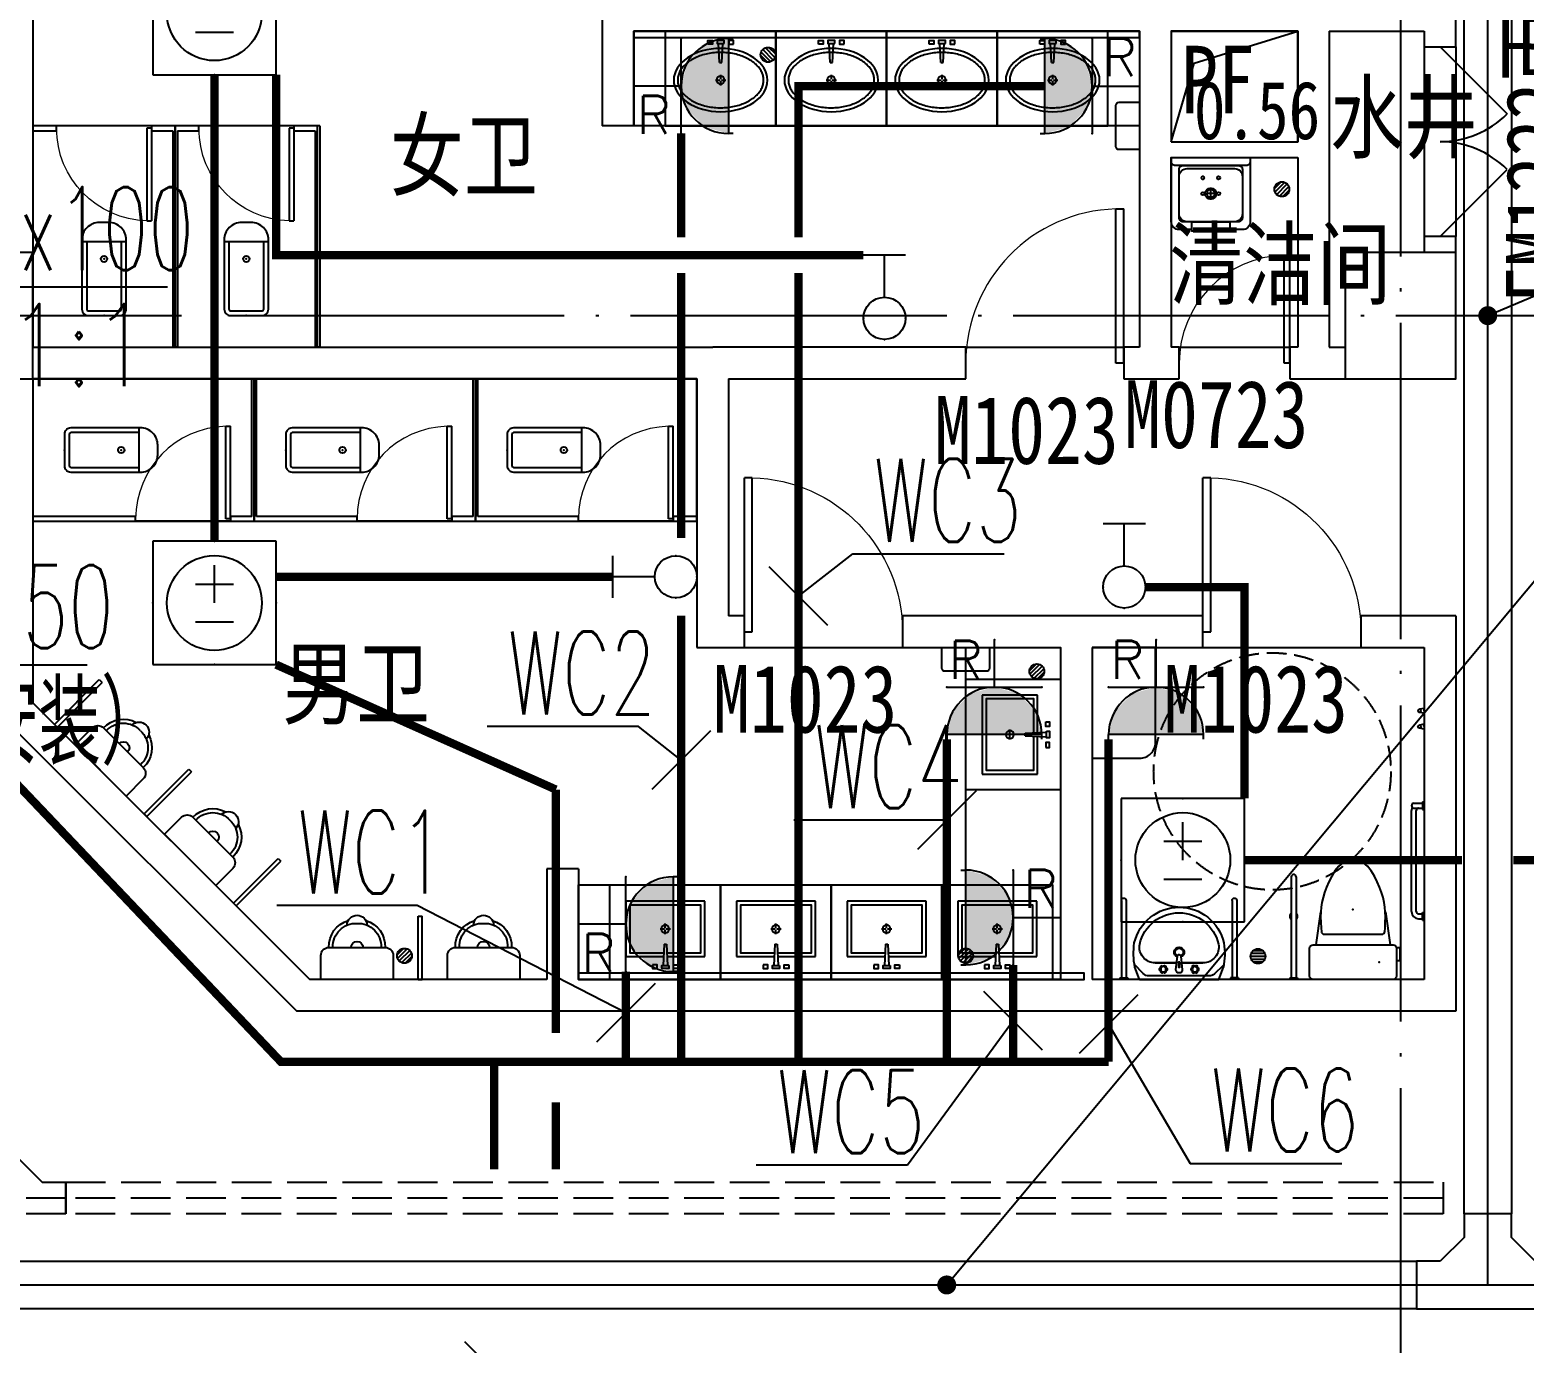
# Model space of a CAD drawing. Extents: x -233336 to 840473, y -28113 to 330904.
# Drawn here: x 95731 to 105182, y 188400 to 196708 of the extents above; entities that cross this region are included whole.
import ezdxf
from ezdxf.enums import TextEntityAlignment as Align
from ezdxf.xclip import XClip

# ---------------------------------------------------------------- set-up
doc = ezdxf.new("R2010")
doc.units = 0
doc.header["$LTSCALE"] = 1000
doc.header["$XCLIPFRAME"] = 2
for name, pattern in [('104-14# 核心筒$0$DASH', [0.35, 0.25, -0.1]), ('104-14# 核心筒$0$DOTE', [2.42, 2, -0.2, 0.02, -0.2]), ('DASH', [0.35, 0.25, -0.1])]:
    doc.linetypes.add(name, pattern=pattern)
doc.layers.get('0').update_dxf_attribs({"linetype": 'CONTINUOUS'})
for name, color, linetype in [('104-14# 核心筒$0$02-TEXT_标注', 9, 'CONTINUOUS'), ('104-14# 核心筒$0$02-TEXT_门窗', 9, 'CONTINUOUS'), ('104-14# 核心筒$0$A-C_门', 8, 'CONTINUOUS'), ('104-14# 核心筒$0$A-I_卫-洁具', 8, 'CONTINUOUS'), ('104-14# 核心筒$0$A-I_卫-隔断', 8, 'CONTINUOUS'), ('104-14# 核心筒$0$A-TECH_水', 3, 'CONTINUOUS'), ('104-14# 核心筒$0$A-TECH_结构', 8, 'CONTINUOUS'), ('104-14# 核心筒$0$A_AXIS-轴线', 8, '104-14# 核心筒$0$DOTE'), ('104-14# 核心筒$0$A_STR-砌块墙', 7, 'CONTINUOUS'), ('104-14# 核心筒$0$A_STR-砼柱', 8, 'CONTINUOUS'), ('104-14# 核心筒$0$DOOR_FIRE', 8, 'CONTINUOUS'), ('104-14# 核心筒$0$DOOR_FIRE_TEXT', 7, 'CONTINUOUS'), ('CABLETRAY', 130, 'CONTINUOUS'), ('CABLETRAY_DIM', 80, 'CONTINUOUS'), ('CABLETRAY_DOTE', 160, 'CONTINUOUS'), ('DIM-插座', 80, 'CONTINUOUS'), ('EQUIP-动力', 80, 'CONTINUOUS'), ('EQUIP-插座', 80, 'CONTINUOUS'), ('EQUIP-照明', 80, 'CONTINUOUS'), ('WIRE-动力', 50, 'CONTINUOUS'), ('WIRE-动力控制', 160, 'DASH'), ('WIRE-插座', 160, 'CONTINUOUS')]:
    doc.layers.add(name, color=color, linetype=linetype)
doc.layers.add('104-14# 核心筒$0$04-不打印_辅助线', color=8, linetype='CONTINUOUS', plot=False)
doc.styles.add('104-14# 核心筒$0$_TCH_SPACE', font='STXIHEI.TTF', dxfattribs={"width": 0.8, "height": 5})
doc.styles.add('104-14# 核心筒$0$_TCH_WINDOW', font='STXIHEI.TTF', dxfattribs={"width": 0.8, "height": 3.5})
doc.styles.add('104-14# 核心筒$0$Standard', font='STXIHEI.TTF', dxfattribs={"width": 0.8})
doc.styles.add('_TEL_DIM', font='ROMANS2', dxfattribs={"width": 0.8, "height": 3.5, "bigfont": 'HZDF2'})
doc.styles.get("Standard").update_dxf_attribs({"font": 'GBENOR', "bigfont": 'GBCBIG'})

# ---------------------------------------------------------------- blocks, each defined once
blk = doc.blocks.new('104-14# 核心筒$0$shshj')
for p, q in [((0, 0), (0, 15)), ((0, 15), (30, 10)), ((0, 0), (0, -15)), ((0, -15), (30, -10))]:
    blk.add_line(p, q)
blk.add_circle((30, 0), 10)
blk = doc.blocks.new('104-14# 核心筒$0$jhat')
for p, q in [((-395, -250), (-395, 250)), ((-395, 250), (-45, 250)), ((-45, 250), (-45, 11.7)), ((-220, 32.3), (-220, 5)), ((-124.8, 8), (11.7, 14.4)), ((-124.8, 8), (-124.8, -8)), ((11.7, 14.4), (11.7, -14.4)), ((-225, 0), (-253.8, 0)), ((-220, -5), (-220, -32.8)), ((-186.7, 0), (-215, 0)), ((-124.8, -8), (11.7, -14.4)), ((-45, -12.4), (-45, -250)), ((-45, -250), (-395, -250))]:
    blk.add_line(p, q)
at = {"color": 8}
blk.add_lwpolyline([(-70, -11.1), (-70, -225), (-370, -225), (-370, 225), (-70, 225), (-70, 10.6)], dxfattribs=at)
at = {"ltscale": 1000, "const_width": 0.84}
blk.add_lwpolyline([(-219.6, 0.1, 1), (-220.4, 0.1, 1)], format="xyb", close=True, dxfattribs=at)
for points in [[(7.2, 81.4), (30, 81.4), (30, 51.4), (7.2, 51.4)], [(11.7, -21.4), (30, -21.4), (30, 21.4), (11.7, 21.4)], [(7.2, -81.4), (30, -81.4), (30, -51.4), (7.2, -51.4)]]:
    blk.add_lwpolyline(points, close=True)
blk.add_circle((-220, 0), 25.2)
at = {"layer": '104-14# 核心筒$0$04-不打印_辅助线'}
blk.add_lwpolyline([(100, -350), (100, 350), (-500, 350), (-500, -350)], close=True, dxfattribs=at)
blk = doc.blocks.new('104-14# 核心筒$0$$lvtry$00000200')
at = {"color": 0}
for p, q in [((-109.8, -40, 0), (-109.8, -469.7, 0)), ((99.8, -30, 0), (-99.8, -30, 0)), ((109.8, -469.7, 0), (109.8, -40, 0))]:
    blk.add_line(p, q, dxfattribs=at)
at = {"color": 0, "elevation": 0}
blk.add_lwpolyline([(99.8, 0), (-99.8, 0, 0.414214), (-139.8, -40), (-139.8, -479.7, 0.414214), (-29.8, -589.7), (29.8, -589.7, 0.414214), (139.8, -479.7), (139.8, -40, 0.414214)], format="xyb", close=True, dxfattribs=at)
blk.add_lwpolyline([(139.8, -469.7), (-139.8, -469.7)], dxfattribs=at)
at = {"color": 0}
blk.add_circle((0, -358.6, 0), 20, dxfattribs=at)
for centre, start, end in [((-99.8, -40, 0), 90, 180), ((99.8, -40, 0), 0, 90)]:
    blk.add_arc(centre, 10, start, end, dxfattribs=at)
for p in [(0, 0), (0, -358.6, 0)]:
    blk.add_point(p, dxfattribs=at)
blk = doc.blocks.new('104-14# 核心筒$0$hgfasg')
at = {"layer": '104-14# 核心筒$0$04-不打印_辅助线'}
blk.add_lwpolyline([(-450, 1400), (450, 1400), (450, 0), (-450, 0)], close=True, dxfattribs=at)
at = {"yscale": -1}
blk.add_blockref('104-14# 核心筒$0$$lvtry$00000200', (0, 200), dxfattribs=at)
blk = doc.blocks.new('104-14# 核心筒$0$A-toilet-F2$0$A-toilet-F3$0$xb')
for p, q in [((177.8, 203.2), (-177.8, 203.2)), ((-228.6, 152.4), (-228.6, 0)), ((228.6, 0), (228.6, 152.4)), ((-228.6, 0), (228.6, 0))]:
    blk.add_line(p, q)
for centre, radius, start, end in [((0, 342.9), 63.5, 1.07073, 178.92927), ((-6.3, 209.5), 171.6, 106.60688, 182.1211), ((-6.3, 209.5), 146.2, 87.8789, 182.1211), ((6.4, 209.5), 146.2, 357.8789, 92.1211), ((6.4, 209.5), 171.6, 357.8789, 73.39312), ((-177.8, 152.4), 50.8, 90, 180), ((0, 203.2), 38.1, 0, 180), ((177.8, 152.4), 50.8, 0, 90)]:
    blk.add_arc(centre, radius, start, end)
blk = doc.blocks.new('104-14# 核心筒$0$hgfd')
at = {"color": 8}
for p, q in [((-38.5, 228), (38.5, 228)), ((0, 266.5), (0, 189.5))]:
    blk.add_line(p, q, dxfattribs=at)
for points in [[(250, 0), (-250, 0), (-250, 406, -0.414214), (-200, 456), (-120, 456), (-120, 466), (120, 466), (120, 456), (200, 456, -0.414214), (250, 406)], [(175, 50), (-175, 50, -0.414214), (-200, 75), (-200, 381, -0.414214), (-175, 406), (175, 406, -0.414214), (200, 381), (200, 75, -0.414214)], [(250, 0), (-250, 0), (-250, 25, -0.414214), (-225, 50), (225, 50, -0.414214), (250, 25)]]:
    blk.add_lwpolyline(points, format="xyb", close=True)
blk.add_lwpolyline([(120, 456), (200, 456, -0.414214), (250, 406), (250, 0), (-250, 0), (-250, 406, -0.414214), (-200, 456), (-120, 456)], format="xyb")
blk.add_lwpolyline([(150, 70), (-150, 70, -0.414214), (-200, 120), (-200, 356, -0.414214), (-150, 406), (150, 406, -0.414214), (200, 356), (200, 120, -0.414214)], format="xyb", close=True, dxfattribs=at)
blk.add_lwpolyline([(120, 406), (-120, 406), (-120, 466), (120, 466)], close=True)
for centre, radius in [((-50, 228), 10), ((0, 228), 35), ((50, 228), 10), ((-50, 128), 10), ((50, 128), 10)]:
    blk.add_circle(centre, radius)
blk.add_circle((0, 228), 25, dxfattribs=at)
blk = doc.blocks.new('104-14# 核心筒$0$meae')
for p, q in [((-215, 0), (-243.8, 0)), ((-210, 5), (-210, 32.8)), ((-176.7, 0), (-205, 0)), ((-99.5, 8), (21.7, 14.4)), ((-99.5, -8), (-99.5, 8)), ((21.7, -14.4), (21.7, 14.4)), ((-210, -32.3), (-210, -5)), ((-99.5, -8), (21.7, -14.4))]:
    blk.add_line(p, q)
at = {"const_width": 0.84}
blk.add_lwpolyline([(-209.6, -0.1, -1), (-210.4, -0.1, -1)], format="xyb", close=True, dxfattribs=at)
for points in [[(17.2, 81.4), (40, 81.4), (40, 51.4), (17.2, 51.4)], [(21.7, 21.4), (40, 21.4), (40, -21.4), (21.7, -21.4)], [(17.2, -81.4), (40, -81.4), (40, -51.4), (17.2, -51.4)]]:
    blk.add_lwpolyline(points, close=True)
blk.add_circle((-210, 0), 25.2)
blk.add_ellipse((-210, 0), major_axis=(0, -296.8), ratio=0.673766)
at = {"color": 8}
blk.add_open_spline([(-210, -271.8), (-201.6, -271.8), (-193.3, -270.9), (-176.6, -267), (-168.2, -264.1), (-151.7, -256.3), (-143.6, -251.4), (-127.7, -239.7), (-119.9, -232.8), (-105, -217.1), (-97.9, -208.3), (-84.5, -189), (-78.3, -178.5), (-66.9, -156.1), (-61.7, -144.2), (-52.7, -119.1), (-48.8, -106), (-42.4, -79), (-39.9, -65.1), (-36.4, -36.9), (-35.4, -22.5), (-34.8, 6.2), (-35.3, 20.7), (-37.7, 49.2), (-39.6, 63.3), (-45, 90.9), (-48.3, 104.3), (-56.4, 130.2), (-61.1, 142.6), (-71.6, 166.1), (-77.5, 177.1), (-90.2, 197.7), (-97, 207.1), (-111.4, 224.2), (-118.9, 231.8), (-134.5, 245.1), (-142.5, 250.8), (-158.9, 260.1), (-167.2, 263.7), (-183.8, 269), (-192.2, 270.7), (-208.9, 272.2), (-217.3, 271.9), (-234, 269.5), (-242.4, 267.4), (-259, 261.1), (-267.2, 256.9), (-283.4, 246.7), (-291.3, 240.5), (-306.7, 226.3), (-314.1, 218.2), (-328.1, 200.2), (-334.7, 190.4), (-346.9, 169), (-352.4, 157.6), (-362.4, 133.5), (-366.8, 120.8), (-374.2, 94.4), (-377.2, 80.8), (-381.8, 52.9), (-383.4, 38.7), (-385.1, 10.1), (-385.2, -4.4), (-383.9, -33.1), (-382.5, -47.4), (-378.3, -75.4), (-375.4, -89.1), (-368.4, -115.7), (-364.2, -128.5), (-354.5, -153), (-349.1, -164.6), (-337.2, -186.3), (-330.7, -196.4), (-316.9, -214.8), (-309.6, -223.2), (-294.4, -237.9), (-286.5, -244.3), (-270.4, -255.1), (-262.2, -259.5), (-245.6, -266.3), (-237.3, -268.8), (-222.6, -271.3), (-216.3, -271.8), (-210, -271.8)], degree=3, knots=[0, 0, 0, 0, 0.154173, 0.154173, 0.308346, 0.308346, 0.462518, 0.462518, 0.616691, 0.616691, 0.770864, 0.770864, 0.925037, 0.925037, 1.07921, 1.07921, 1.233382, 1.233382, 1.387555, 1.387555, 1.541728, 1.541728, 1.695901, 1.695901, 1.850074, 1.850074, 2.004247, 2.004247, 2.158419, 2.158419, 2.312592, 2.312592, 2.466765, 2.466765, 2.620938, 2.620938, 2.775111, 2.775111, 2.929283, 2.929283, 3.083456, 3.083456, 3.237629, 3.237629, 3.391802, 3.391802, 3.545975, 3.545975, 3.700147, 3.700147, 3.85432, 3.85432, 4.008493, 4.008493, 4.162666, 4.162666, 4.316839, 4.316839, 4.471011, 4.471011, 4.625184, 4.625184, 4.779357, 4.779357, 4.93353, 4.93353, 5.087703, 5.087703, 5.241876, 5.241876, 5.396048, 5.396048, 5.550221, 5.550221, 5.704394, 5.704394, 5.858567, 5.858567, 6.01274, 6.01274, 6.166912, 6.166912, 6.283185, 6.283185, 6.283185, 6.283185], dxfattribs=at)
at = {"layer": '104-14# 核心筒$0$04-不打印_辅助线'}
blk.add_lwpolyline([(-500, -350), (-500, 350), (100, 350), (100, -350)], close=True, dxfattribs=at)
blk = doc.blocks.new('104-14# 核心筒$0$A$C0B6E3E5F')
at = {"layer": '104-14# 核心筒$0$A-I_卫-隔断'}
for p, q in [((-12.5, 0), (-12.5, 400)), ((-12.5, 400), (12.5, 400)), ((12.5, 0), (12.5, 400)), ((-12.5, 0), (12.5, 0))]:
    blk.add_line(p, q, dxfattribs=at)
blk = doc.blocks.new('104-14# 核心筒$0$残疾人洗脸盆')
for p, q in [((-250.4, 0), (-279.8, -78.5)), ((-250.4, 0), (250.4, 0)), ((250.4, 0), (279.8, -78.5)), ((-375, -10), (-375, 0)), ((-375, -10), (-325, -10)), ((-365, -500), (-365, -10)), ((-335, -500), (-335, -10)), ((-325, -10), (-325, 0)), ((-226.7, -37.5), (-282.6, -94.2)), ((188.9, -22.5), (-191, -22.5)), ((223.1, -36.1), (281.2, -90.6)), ((325, -10), (325, 0)), ((375, -10), (325, -10)), ((335, -500), (335, -10)), ((365, -500), (365, -10)), ((375, -10), (375, 0)), ((-151.1, -105.2), (-17.6, -105.2)), ((-15.5, -105.2), (-151.1, -105.2)), ((15.5, -105.2), (150.8, -105.2)), ((150.8, -105.2), (15.7, -105.2))]:
    blk.add_line(p, q)
at = {"color": 8}
for points in [[(-107.9, -88.7), (-104.1, -85.4, 0.099259), (-95.9, -85.4), (-92.1, -88.7, 0.101021), (-83.4, -83.7), (-84.4, -78.8, 0.099259), (-80.3, -71.7), (-75.5, -70, 0.101021), (-75.5, -60), (-80.3, -58.3, 0.099259), (-84.4, -51.2), (-83.4, -46.3, 0.101021), (-92.1, -41.3), (-95.9, -44.6, 0.099259), (-104.1, -44.6), (-107.9, -41.3, 0.101021), (-116.6, -46.3), (-115.6, -51.2, 0.099259), (-119.7, -58.3), (-124.5, -60, 0.101021), (-124.5, -70), (-119.7, -71.7, 0.099259), (-115.6, -78.8), (-116.6, -83.7, 0.101021)], [(107.9, -88.7), (104.1, -85.4, -0.099259), (95.9, -85.4), (92.1, -88.7, -0.101021), (83.4, -83.7), (84.4, -78.8, -0.099259), (80.3, -71.7), (75.5, -70, -0.101021), (75.5, -60), (80.3, -58.3, -0.099259), (84.4, -51.2), (83.4, -46.3, -0.101021), (92.1, -41.3), (95.9, -44.6, -0.099259), (104.1, -44.6), (107.9, -41.3, -0.101021), (116.6, -46.3), (115.6, -51.2, -0.099259), (119.7, -58.3), (124.5, -60, -0.101021), (124.5, -70), (119.7, -71.7, -0.099259), (115.6, -78.8), (116.6, -83.7, -0.101021)]]:
    blk.add_lwpolyline(points, format="xyb", close=True, dxfattribs=at)
blk.add_lwpolyline([(-20, -61.8), (-10.9, -148.5, 0.384038), (-1, -157.5), (1, -157.5, 0.384038), (10.9, -148.5), (20, -61.8, 1)], format="xyb", close=True)
blk.add_lwpolyline([(4.5, -109.3), (-4.5, -109.3), (-4.5, -79.3), (4.5, -79.3)], close=True)
for centre in [(-100, -65, 0), (100, -65, 0)]:
    blk.add_circle(centre, 16.7)
for centre, radius, start, end in [((171.1, -166), 459.3, 169.0176, 188.17496), ((-191, -72.5), 50, 90, 135.43928), ((188.9, -72.5), 50, 46.81904, 90), ((-171.1, -166), 459.3, 351.82504, 10.9824), ((-151.1, -205.2), 100, 90, 190.56023), ((0, -172.5, 0), 31.6, 111.35971, 68.64029), ((150.8, -205.2), 100, 349.43977, 90), ((-0.2, -166.7), 290.7, 192.85732, 347.14268), ((-0.2, -166.7), 255.7, 192.85732, 347.14268), ((-350, -500), 15, 180, 0), ((350, -500), 15, 180, 360)]:
    blk.add_arc(centre, radius, start, end)
at = {"color": 8, "lineweight": 13}
blk.add_arc((0, -172.5, 0), 23, 117.38686, 62.61314, dxfattribs=at)
blk = doc.blocks.new('104-14# 核心筒$0$残疾人扶手1')
for p, q in [((-700, -10), (-700, 0)), ((0, -10), (0, 0)), ((-750, -10), (-750, 0)), ((-750, -10), (-700, -10)), ((-740, -65), (-740, -10)), ((-710, -65), (-710, -10)), ((-55, -50), (-695, -50)), ((-55, -80), (-695, -80)), ((-50, -10), (-50, 0)), ((0, -10), (-50, -10)), ((-40, -35), (-40, -10)), ((-10, -35), (-10, -10))]:
    blk.add_line(p, q)
for centre, radius, start, end in [((-725, -65), 15, 180, 0), ((-695, -35), 45, 244.47122, 270), ((-695, -35), 15, 180, 270), ((-55, -35), 15, 270, 0), ((-55, -35), 45, 270, 0)]:
    blk.add_arc(centre, radius, start, end)
blk = doc.blocks.new('104-14# 核心筒$0$残疾人扶手2')
for p, q in [((-10, -50), (-10, 0)), ((-10, 0), (0, 0)), ((-650, -10), (-10, -10)), ((-650, -40), (-10, -40)), ((-10, -50), (0, -50))]:
    blk.add_line(p, q)
for centre, radius, start, end in [((-400, -25, 0), 25, 36.86993, 143.13007), ((-650, -25), 15, 90, 270), ((-400, -25, 0), 25, 216.86987, 323.13013)]:
    blk.add_arc(centre, radius, start, end)
blk = doc.blocks.new('104-14# 核心筒$0$$DorLib2D$00000116')
at = {"color": 0}
for p, q in [((-0.5, 0), (-0.1464, 0.3536)), ((0.5, 0), (0.1464, 0.3536))]:
    blk.add_line(p, q, dxfattribs=at)
for centre, start, end in [((-0.5, 0), 0, 45), ((0.5, 0), 135, 180)]:
    blk.add_arc(centre, 0.5, start, end, dxfattribs=at)
blk = doc.blocks.new('104-14# 核心筒$0$$DorLib2D$00000001')
for p, q in [((0.45, 0.975), (0.5, 0.975)), ((0.45, 0), (0.45, 0.975)), ((0.5, 0), (0.5, 0.975)), ((0.5, 0), (0.45, 0))]:
    blk.add_line(p, q)
at = {"lineweight": 13}
blk.add_arc((0.475, 0), 0.975, 91.46928, 180, dxfattribs=at)
blk = doc.blocks.new('_FZHK')
blk.add_lwpolyline([(-0.5, -0.5), (0.5, -0.5), (0.5, 0.5), (-0.5, 0.5)], close=True)
blk = doc.blocks.new('104-14# 核心筒$0$$TwtSys$00000141')
for p, q in [((-94, 8), (-10, 92)), ((-94, 8), (-10, 92)), ((-87, -35), (35, 87)), ((-87, -35), (35, 87)), ((-66, -66), (66, 66)), ((-66, -66), (66, 66)), ((-32, -87), (88, 33)), ((-32, -87), (88, 33)), ((11, -92), (92, -11)), ((11, -92), (92, -11))]:
    blk.add_line(p, q)
blk.add_circle((0, 0), 94)
blk.add_circle((0, 0), 94)
blk = doc.blocks.new('104-14# 核心筒$0$$lvtry$00000206')
at = {"color": 0}
for points in [[(-253.2, -220.1, -0.414214), (-275.2, -198.1), (-275.2, -22, -0.414214), (-253.2, 0), (253.2, 0, -0.414214), (275.2, -22), (275.2, -198.1, -0.414214), (253.2, -220.1)], [(180.6, -286.2), (-180.6, -286.2, 0.39219), (-200.5, -304.7), (-202.1, -325.7), (-204.2, -363.5), (-204.9, -397.6), (-204, -429), (-201.3, -458.9), (-196.5, -488.3), (-189.5, -518.3), (-180, -549.9), (-167.8, -583.9), (-152.8, -619.1), (-135, -653.9), (-114.2, -687), (-90.4, -716.7), (-63.4, -741.5), (-33.4, -759.9), (-12.1, -766.7, 0.15433), (12.1, -766.7), (33.4, -759.9), (63.4, -741.5), (90.4, -716.7), (114.2, -687), (135, -653.9), (152.8, -619.1), (167.8, -583.9), (180, -549.9), (189.5, -518.3), (196.5, -488.3), (201.3, -458.9), (204, -429), (204.9, -397.6), (204.2, -363.5), (202.1, -325.7), (200.5, -304.7, 0.39219)]]:
    blk.add_lwpolyline(points, format="xyb", close=True, dxfattribs=at)
blk.add_lwpolyline([(-275.2, -120.5), (-297.2, -120.5), (-297.2, -199.8), (-275.2, -199.8)], close=True, dxfattribs=at)
for points in [[(-205.5, -428.1), (-235, -220.1)], [(205.5, -428.1), (235, -220.1)]]:
    blk.add_lwpolyline(points, dxfattribs=at)
for p in [(-166.1, -109.4), (0.9, -443.1)]:
    blk.add_point(p, dxfattribs=at)
blk = doc.blocks.new('104-14# 核心筒')
at = {"layer": '104-14# 核心筒$0$A-C_门'}
for p, q in [((101650, 194700), (102650, 194700)), ((103000, 194700), (103700, 194700)), ((100250, 192800), (101250, 192800)), ((103150, 192800), (104150, 192800))]:
    blk.add_line(p, q, dxfattribs=at)
at = {"layer": '104-14# 核心筒$0$A-I_卫-洁具', "ltscale": 0.1}
for points in [[(99550, 196700), (102750, 196700), (102750, 196100), (99550, 196100)], [(99550, 196660), (102750, 196660), (102750, 196700), (99550, 196700)], [(99200, 190700), (102400, 190700), (102400, 190740), (99200, 190740)]]:
    blk.add_lwpolyline(points, close=True, dxfattribs=at)
for points in [[(102750, 196250), (102750, 195950), (102620, 195950, -0.414214), (102600, 195970), (102600, 196230, -0.414214), (102620, 196250)], [(101500, 192800), (101800, 192800), (101800, 192670, -0.414214), (101780, 192650), (101520, 192650, -0.414214), (101500, 192670)], [(102450, 192800), (102450, 192100), (102750, 192100, 0.414214), (102850, 192200), (102850, 192800)]]:
    blk.add_lwpolyline(points, format="xyb", close=True, dxfattribs=at)
for points in [[(101650, 191300), (101650, 192800), (102250, 192800), (102250, 190700), (101650, 190700)], [(101650, 190700), (99200, 190700), (99200, 191300), (101650, 191300)]]:
    blk.add_lwpolyline(points, dxfattribs=at)
at = {"layer": '104-14# 核心筒$0$A-I_卫-洁具', "linetype": '104-14# 核心筒$0$DASH', "ltscale": 0.5}
blk.add_circle((103588.9, 192016.9), 750, dxfattribs=at)
at = {"layer": '104-14# 核心筒$0$A-I_卫-隔断'}
for p, q in [((95900, 196100), (95750, 196100)), ((95750, 196100), (95750, 196070)), ((95750, 196070), (95900, 196070)), ((96500, 196100), (95900, 196100)), ((95900, 196070), (95900, 196100)), ((96650, 196100), (96500, 196100)), ((96500, 196100), (96500, 196070)), ((96500, 196070), (96635, 196070)), ((96635, 196070), (96635, 194700)), ((96800, 196100), (96650, 196100)), ((96665, 196070), (96665, 194700)), ((96665, 196070), (96800, 196070)), ((97400, 196100), (96800, 196100)), ((96800, 196070), (96800, 196100)), ((97565, 196100), (97400, 196100)), ((97400, 196100), (97400, 196070)), ((97400, 196070), (97535, 196070)), ((97535, 196070), (97535, 194700)), ((97565, 196100), (97565, 194700)), ((96665, 194700), (96635, 194700)), ((97565, 194700), (97535, 194700)), ((97135, 193630), (97135, 194500)), ((97135, 194500), (97165, 194500)), ((97165, 193630), (97165, 194500)), ((98535, 193630), (98535, 194500)), ((98535, 194500), (98565, 194500)), ((98565, 193630), (98565, 194500)), ((96400, 193630), (95750, 193630)), ((95750, 193630), (95750, 193600)), ((95750, 193600), (96400, 193600)), ((96400, 193600), (96400, 193630)), ((97000, 193600), (96400, 193600)), ((97135, 193630), (97000, 193630)), ((97000, 193630), (97000, 193600)), ((97000, 193600), (97150, 193600)), ((97150, 193600), (97800, 193600)), ((97800, 193630), (97165, 193630)), ((97800, 193600), (97800, 193630)), ((98400, 193600), (97800, 193600)), ((98535, 193630), (98400, 193630)), ((98400, 193630), (98400, 193600)), ((98400, 193600), (98550, 193600)), ((98550, 193600), (99200, 193600)), ((99200, 193630), (98565, 193630)), ((99200, 193600), (99200, 193630)), ((99800, 193600), (99200, 193600)), ((99950, 193630), (99800, 193630)), ((99800, 193630), (99800, 193600)), ((99800, 193600), (99950, 193600)), ((99950, 193600), (99950, 193630))]:
    blk.add_line(p, q, dxfattribs=at)
at = {"layer": '104-14# 核心筒$0$A-TECH_结构'}
blk.add_lwpolyline([(102950, 196000), (103750, 196000), (103750, 196700), (102950, 196700)], close=True, dxfattribs=at)
for points in [[(102950, 196000), (103095.5, 196497.5), (103750, 196700)], [(96307.9, 194900), (96307.9, 194900)]]:
    blk.add_lwpolyline(points, dxfattribs=at)
at = {"layer": '104-14# 核心筒$0$A_AXIS-轴线'}
for p, q in [((104400, 228733.6), (104400, 169654.9)), ((-9370.1, 194900), (120259.9, 194900))]:
    blk.add_line(p, q, dxfattribs=at)
at = {"layer": '104-14# 核心筒$0$A_STR-砌块墙'}
for p, q in [((95750, 198650), (95750, 195300)), ((104750, 196600), (104750, 196900)), ((99350, 196800), (99350, 196100)), ((99550, 196700), (102250, 196700)), ((99550, 196700), (99550, 196100)), ((102250, 196700), (102750, 196700)), ((102750, 196700), (102750, 195950)), ((102950, 196700), (102950, 196000)), ((102950, 196700), (103750, 196700)), ((103750, 196700), (103750, 196000)), ((103950, 196700), (103950, 195950)), ((103950, 196700), (104550, 196700)), ((104550, 196700), (104550, 196600)), ((104550, 196600), (104750, 196600)), ((99550, 196100), (99350, 196100)), ((102750, 195950), (102750, 194700)), ((102950, 196000), (103750, 196000)), ((103950, 195950), (103950, 194700)), ((102950, 195900), (103750, 195900)), ((102950, 195900), (102950, 194700)), ((103750, 195900), (103750, 194700)), ((104750, 195400), (104550, 195400)), ((104550, 195400), (104550, 195300)), ((104750, 195300), (104750, 195400)), ((95750, 194700), (100050, 194700)), ((101650, 194700), (100050, 194700)), ((101650, 194500), (101650, 194700)), ((102750, 194700), (102650, 194700)), ((102650, 194700), (102650, 194500)), ((103000, 194700), (102950, 194700)), ((103000, 194500), (103000, 194700)), ((103750, 194700), (103700, 194700)), ((103700, 194700), (103700, 194500)), ((103950, 194700), (104050, 194700)), ((95750, 194500), (99950, 194500)), ((95750, 194500), (95750, 192451.6)), ((99950, 194500), (99950, 192800)), ((100150, 194500), (101650, 194500)), ((100150, 194500), (100150, 193000)), ((102650, 194500), (102850, 194500)), ((102850, 194500), (103000, 194500)), ((103700, 194500), (103850, 194500)), ((103850, 194500), (104050, 194500)), ((100250, 193000), (100150, 193000)), ((100250, 192800), (100250, 193000)), ((102350, 193000), (101250, 193000)), ((101250, 193000), (101250, 192800)), ((103150, 193000), (102350, 193000)), ((103150, 192800), (103150, 193000)), ((104750, 193000), (104150, 193000)), ((104150, 193000), (104150, 192800)), ((104750, 193000), (104750, 190500)), ((99950, 192800), (100250, 192800)), ((101250, 192800), (102250, 192800)), ((102250, 192800), (102250, 190700)), ((102450, 192800), (102450, 190700)), ((102450, 192800), (103150, 192800)), ((104150, 192800), (104550, 192800)), ((104550, 192800), (104550, 190700)), ((95750, 192451.6), (97501.6, 190700)), ((95550, 192368.8), (97418.8, 190500)), ((99000, 191400), (99000, 190700)), ((99200, 191400), (99000, 191400)), ((99200, 191400), (99200, 190700)), ((99000, 190700), (97501.6, 190700)), ((102250, 190700), (99200, 190700)), ((104550, 190700), (102450, 190700)), ((99100, 190500), (97418.8, 190500)), ((102350, 190500), (99100, 190500)), ((104750, 190500), (102350, 190500))]:
    blk.add_line(p, q, dxfattribs=at)
at = {"layer": '104-14# 核心筒$0$DOOR_FIRE'}
for p, q in [((104550, 196600), (104550, 195400)), ((104750, 196600), (104750, 195400))]:
    blk.add_line(p, q, dxfattribs=at)
at = {"rotation": 314.999999999999}
for p in [(95896, 192305.6), (96461.7, 191739.9), (97027.4, 191174.3)]:
    blk.add_blockref('104-14# 核心筒$0$A$C0B6E3E5F', p, dxfattribs=at)
blk.add_blockref('104-14# 核心筒$0$A$C0B6E3E5F', (98200.3, 190700))
at = {"layer": '104-14# 核心筒$0$A-C_门'}
ref = blk.add_blockref('104-14# 核心筒$0$$DorLib2D$00000001', (102150, 194600), dxfattribs=dict(at, xscale=1000, yscale=1000, zscale=200, rotation=359.9999999999994))
ref.add_attrib('A', 'M1023', (101452.6, 193962.5), dxfattribs={"layer": '104-14# 核心筒$0$02-TEXT_门窗', "height": 428.14, "style": '104-14# 核心筒$0$_TCH_WINDOW', "width": 0.8})
ref = blk.add_blockref('104-14# 核心筒$0$$DorLib2D$00000001', (103350, 194600), dxfattribs=dict(at, xscale=700, yscale=700, zscale=200, rotation=359.9999999999984))
ref.add_attrib('A', 'M0723', (102652.6, 194062.5), dxfattribs={"layer": '104-14# 核心筒$0$02-TEXT_门窗', "height": 428.14, "style": '104-14# 核心筒$0$_TCH_WINDOW', "width": 0.8})
ref = blk.add_blockref('104-14# 核心筒$0$$DorLib2D$00000001', (100750, 192900), dxfattribs=dict(at, xscale=-1000, yscale=1000, zscale=200, rotation=359.9999999999986))
ref.add_attrib('A', 'M1023', (100052.6, 192262.5), dxfattribs={"layer": '104-14# 核心筒$0$02-TEXT_门窗', "height": 428.14, "style": '104-14# 核心筒$0$_TCH_WINDOW', "width": 0.8})
ref = blk.add_blockref('104-14# 核心筒$0$$DorLib2D$00000001', (103650, 192900), dxfattribs=dict(at, xscale=-1000, yscale=1000, zscale=200, rotation=359.9999999999986))
ref.add_attrib('A', 'M1023', (102902.6, 192262.5), dxfattribs={"layer": '104-14# 核心筒$0$02-TEXT_门窗', "height": 428.14, "style": '104-14# 核心筒$0$_TCH_WINDOW', "width": 0.8})
at = {"layer": '104-14# 核心筒$0$A-I_卫-洁具', "ltscale": 0.1, "xscale": -1}
for name, p, rotation in [('104-14# 核心筒$0$meae', (100100, 196600), 270), ('104-14# 核心筒$0$meae', (100800, 196600), 270), ('104-14# 核心筒$0$meae', (101500, 196600), 270), ('104-14# 核心筒$0$meae', (102200, 196600), 270), ('104-14# 核心筒$0$hgfasg', (95750, 194050), 270), ('104-14# 核心筒$0$hgfasg', (97150, 194050), 270), ('104-14# 核心筒$0$hgfasg', (98550, 194050), 270), ('104-14# 核心筒$0$jhat', (102150, 192250), 180), ('104-14# 核心筒$0$A-toilet-F2$0$A-toilet-F3$0$xb', (96178.8, 192022.8), 314.9999999997665), ('104-14# 核心筒$0$A-toilet-F2$0$A-toilet-F3$0$xb', (96744.5, 191457.1), 314.9999999997665), ('104-14# 核心筒$0$jhat', (99750, 190800), 90), ('104-14# 核心筒$0$jhat', (100450, 190800), 90), ('104-14# 核心筒$0$jhat', (101150, 190800), 90), ('104-14# 核心筒$0$jhat', (101850, 190800), 90)]:
    blk.add_blockref(name, p, dxfattribs=dict(at, rotation=rotation))
for name, p in [('104-14# 核心筒$0$hgfasg', (96200, 194700)), ('104-14# 核心筒$0$hgfasg', (97100, 194700)), ('104-14# 核心筒$0$A-toilet-F2$0$A-toilet-F3$0$xb', (97800.3, 190700)), ('104-14# 核心筒$0$A-toilet-F2$0$A-toilet-F3$0$xb', (98600.3, 190700))]:
    blk.add_blockref(name, p, dxfattribs=at)
at = {"layer": '104-14# 核心筒$0$A-I_卫-洁具', "ltscale": 0.1}
for name, p, rotation in [('104-14# 核心筒$0$hgfd', (103200, 195900), 179.9999999936967), ('104-14# 核心筒$0$shshj', (104550, 192400), 180), ('104-14# 核心筒$0$shshj', (104550, 192400), 180), ('104-14# 核心筒$0$shshj', (104550, 192400), 180), ('104-14# 核心筒$0$shshj', (104550, 192400), 180), ('104-14# 核心筒$0$shshj', (104550, 192300), 180), ('104-14# 核心筒$0$shshj', (104550, 192300), 180), ('104-14# 核心筒$0$shshj', (104550, 192300), 180), ('104-14# 核心筒$0$shshj', (104550, 192300), 180), ('104-14# 核心筒$0$残疾人扶手1', (104550, 191075), 270), ('104-14# 核心筒$0$残疾人扶手2', (103749.5, 190700), 270)]:
    blk.add_blockref(name, p, dxfattribs=dict(at, rotation=rotation))
at = {"layer": '104-14# 核心筒$0$A-I_卫-洁具', "rotation": 179.9999999996357}
blk.add_blockref('104-14# 核心筒$0$$lvtry$00000206', (104100, 190700), dxfattribs=at)
at = {"layer": '104-14# 核心筒$0$A-I_卫-洁具', "ltscale": 0.1, "extrusion": (1.71193e-26, 3.22175e-17, -1), "zscale": -1, "rotation": 180}
blk.add_blockref('104-14# 核心筒$0$残疾人洗脸盆', (-103000, 190700), dxfattribs=at)
at = {"layer": '104-14# 核心筒$0$A-I_卫-隔断', "xscale": -600, "zscale": 30, "rotation": 180}
for p, yscale in [((96200, 196085), 600), ((97100, 196085), 600), ((96700, 193615), -600), ((98100, 193615), -600), ((99500, 193615), -600)]:
    blk.add_blockref('104-14# 核心筒$0$$DorLib2D$00000001', p, dxfattribs=dict(at, yscale=yscale))
at = {"layer": '104-14# 核心筒$0$A-TECH_水', "xscale": 0.5, "yscale": 0.5, "zscale": 0.5}
for p, rotation in [((100400.1, 196550), 90.00000000011116), ((103499, 190847.5), 315), ((98100.3, 190850.4), 180)]:
    blk.add_blockref('104-14# 核心筒$0$$TwtSys$00000141', p, dxfattribs=dict(at, rotation=rotation))
for p in [(103650, 195700), (102100, 192650), (101649.7, 190850.4)]:
    blk.add_blockref('104-14# 核心筒$0$$TwtSys$00000141', p, dxfattribs=at)
at = {"layer": '104-14# 核心筒$0$A_STR-砼柱', "xscale": 700, "yscale": 800, "zscale": 800}
for p in [(95400, 194900), (104400, 194900)]:
    blk.add_blockref('_FZHK', p, dxfattribs=at)
at = {"layer": '104-14# 核心筒$0$DOOR_FIRE'}
ref = blk.add_blockref('104-14# 核心筒$0$$DorLib2D$00000116', (104650, 196000), dxfattribs=dict(at, xscale=1200, yscale=1200, zscale=200, rotation=270))
ref.add_attrib('A', 'FM1222丙', (105495.6, 194975.9), dxfattribs={"layer": '104-14# 核心筒$0$DOOR_FIRE_TEXT', "height": 428.14, "rotation": 90, "style": '104-14# 核心筒$0$_TCH_WINDOW', "width": 0.8})
at = {"layer": '104-14# 核心筒$0$02-TEXT_标注', "style": '104-14# 核心筒$0$Standard', "width": 0.8}
for s, p in [('PF', (103013, 196179.2)), ('水井', (103954.2, 195940.9)), ('女卫', (98009.1, 195699.4)), ('清洁间', (102938.1, 195013)), ('男卫', (97327.7, 192358.9))]:
    blk.add_text(s, height=428.14, dxfattribs=at).set_placement(p)
at = {"layer": '104-14# 核心筒$0$04-不打印_辅助线', "style": '104-14# 核心筒$0$_TCH_SPACE', "width": 0.8}
blk.add_text('0.56', height=366.98, dxfattribs=at).set_placement((103093.1, 196016.3))
blk = doc.blocks.new('X-104 14#平面')
blk.add_lwpolyline([(102950, 196000), (103750, 196000), (103750, 196700), (102950, 196700)], close=True)
ref = blk.add_blockref('104-14# 核心筒', (0, 0))
XClip(ref).set_block_clipping_path([(-38664.3623821461, -25500), (139216.5485069363, 330900)])
blk = doc.blocks.new('$equip$00001344')
for p, q in [((0.65, 0.65), (-0.65, 0.65)), ((-0.65, 0.65), (-0.65, -0.65)), ((0.65, -0.65), (0.65, 0.65)), ((0, 0), (0, 0.4)), ((-0.2, 0.2), (0.2, 0.2)), ((-0.2, -0.2), (0.2, -0.2)), ((-0.65, -0.65), (0.65, -0.65))]:
    blk.add_line(p, q)
blk.add_circle((0, 0), 0.5)
for p in [(0, 0.65), (-0.65, 0), (0.65, 0), (0, -0.65)]:
    blk.add_point(p)
at = {"flags": 9}
blk.add_attdef('A', (0, 0), '', height=0.00002, dxfattribs=at)
blk = doc.blocks.new('$equip$00001764')
for p, q in [((-0.5, 1.05), (-0.5, 1)), ((-0.5, 1), (0.5, 1)), ((0.5, 1.05), (0.5, 1)), ((0.5, 0.5), (-0.5, 0.5)), ((0, 0.5), (0, 0))]:
    blk.add_line(p, q)
blk.add_arc((0, 1), 0.5, 180, 0)
for p in [(-0.5, 0.5), (0.5, 0.5), (0, 0)]:
    blk.add_point(p)
for points in [[(0.433, 0.75), (-0.433, 0.75), (0.5, 1), (-0.5, 1)], [(0.25, 0.567), (-0.25, 0.567), (0.433, 0.75), (-0.433, 0.75)], [(0, 0.5), (0, 0.5), (0.25, 0.567), (-0.25, 0.567)]]:
    blk.add_solid(points)
at = {"color": 7, "style": '_TEL_DIM'}
blk.add_attdef('$TEXT$', text='', height=0.4, dxfattribs=at).set_placement((0.303, 0.211), align=Align.MIDDLE_CENTER)
at = {"color": 7, "style": '_TEL_DIM', "flags": 1}
blk.add_attdef('A', text='', height=0.00002, dxfattribs=at).set_placement((0, 0), align=Align.MIDDLE_CENTER)
blk = doc.blocks.new('$equip$00002672')
for p, q in [((0.222, 0.889), (-0.222, 0.889)), ((0, 0.444), (0, 0.889))]:
    blk.add_line(p, q)
blk.add_circle((0, 0.222), 0.222)
for p in [(0, 0.889), (-0.222, 0.222), (0.222, 0.222), (0, 0)]:
    blk.add_point(p)
at = {"color": 7, "style": '_TEL_DIM', "flags": 1}
for tag in ['A', 'REMARK']:
    blk.add_attdef(tag, text='', height=0.00002, dxfattribs=at).set_placement((0, 0), align=Align.MIDDLE_CENTER)

msp = doc.modelspace()

# ---------------------------------------------------------------- linework, layer by layer
at = {"layer": 'CABLETRAY'}
for p, q in [((104802, 189217.9), (104802, 196825)), ((105102, 196825), (105102, 189217.9)), ((105102, 189217.9), (104802, 189217.9)), ((105102, 189217.9), (104802, 189217.9)), ((104802, 189217.9), (104802, 189067.9)), ((105102, 189067.9), (105102, 189217.9)), ((104802, 189067.9), (104652, 188917.9)), ((105252, 188917.9), (105102, 189067.9)), ((95153.3, 188917.9), (104502, 188917.9)), ((104652, 188917.9), (104502, 188917.9)), ((104502, 188917.9), (104502, 188617.9)), ((104502, 188917.9), (104502, 188617.9)), ((104502, 188617.9), (95153.3, 188617.9)), ((104502, 188617.9), (105402, 188617.9))]:
    msp.add_line(p, q, dxfattribs=at)
at = {"layer": 'CABLETRAY', "linetype": 'DASH'}
for p, q in [((95658.5, 189567.5), (95808.5, 189417.5)), ((95808.5, 189417.5), (95958.5, 189417.5)), ((95958.5, 189417.5), (95958.5, 189217.5)), ((95958.5, 189217.5), (95958.5, 189417.5)), ((95958.5, 189417.5), (104669.7, 189417.5)), ((104669.7, 189417.5), (104669.7, 189217.5)), ((95958.5, 189217.5), (95458.5, 189217.5)), ((104669.7, 189217.5), (95958.5, 189217.5))]:
    msp.add_line(p, q, dxfattribs=at)
at = {"layer": 'CABLETRAY_DIM'}
for p, q in [((101530.2, 188767.9), (107565.9, 196003.3)), ((104952, 194900), (107565.9, 196003.3)), ((90370.1, 195082.8), (96601.2, 195082.8)), ((91145.2, 192691.9), (96094.3, 192691.9))]:
    msp.add_line(p, q, dxfattribs=at)
at = {"layer": 'CABLETRAY_DIM', "const_width": 60}
for points in [[(104924.4, 194888.3, 1), (104979.6, 194911.7, 1)], [(101510.9, 188744.9, 1), (101549.4, 188791, 1)]]:
    msp.add_lwpolyline(points, format="xyb", close=True, dxfattribs=at)
at = {"layer": 'CABLETRAY_DOTE'}
for p, q in [((104952, 189217.9), (104952, 196825)), ((104952, 188767.9), (104952, 189217.9)), ((95153.3, 188767.9), (104502, 188767.9)), ((104502, 188767.9), (105402, 188767.9))]:
    msp.add_line(p, q, dxfattribs=at)
at = {"layer": 'CABLETRAY_DOTE', "linetype": 'DASH'}
for p, q in [((95958.5, 189317.5), (95558.5, 189317.5)), ((104669.7, 189317.5), (95958.5, 189317.5))]:
    msp.add_line(p, q, dxfattribs=at)
at = {"layer": 'DIM-插座', "color": 80}
for p, q in [((100778.9, 192939), (100407.6, 193310.3)), ((100035.6, 192273.7), (99664.4, 191902.5)), ((101716.8, 191893.9), (101345.6, 191522.7)), ((99685.6, 190675.5), (99314.4, 190304.2)), ((102135.6, 190252.5), (101764.4, 190623.8)), ((102739.7, 190602.7), (102368.4, 190231.4)), ((98853.7, 188036.3), (98482.5, 188407.6))]:
    msp.add_line(p, q, dxfattribs=at)
for points in [[(100593.3, 193124.6), (100935.8, 193393.5)], [(100935.8, 193393.5), (101893.5, 193393.5)], [(99580, 192301.5), (98622.3, 192301.5)], [(99850, 192088.1), (99580, 192301.5)], [(101531.2, 191708.3), (100561.9, 191708.3)], [(101531.2, 191708.3), (101531.2, 191708.3)], [(98180.5, 191169.1), (97292.3, 191169.1)], [(99500, 190489.9), (98180.5, 191169.1)], [(101950, 190438.1), (101282, 189526.2)], [(102554.1, 190417), (103070.8, 189536.7)], [(101282, 189526.2), (100324.3, 189526.2)], [(103070.8, 189536.7), (104028.5, 189536.7)]]:
    msp.add_lwpolyline(points, dxfattribs=at)
at = {"layer": 'WIRE-动力', "color": 50, "const_width": 52.5}
for points in [[(95626.9, 191960), (97318.3, 190180), (99170.6, 190180)], [(99170.6, 190180), (102554.1, 190180)]]:
    msp.add_lwpolyline(points, dxfattribs=at)
at = {"layer": 'WIRE-动力控制', "color": 160, "const_width": 52.5}
for points in [[(101003.1, 195283.3), (97288.1, 195283.3), (97288.1, 196423.5)], [(99416.7, 193248.2), (97288.1, 193248.2)], [(103413.3, 191845.9), (103413.3, 193181.7), (102786.3, 193181.7)]]:
    msp.add_lwpolyline(points, dxfattribs=at)
at = {"layer": 'WIRE-插座', "color": 160, "const_width": 52.5}
for points in [[(96898.1, 193472.3), (96898.1, 196423.5)], [(100593.3, 195395.8), (100593.3, 196352.4), (102150, 196352.4)], [(99850, 196052.4), (99850, 195395.8)], [(99850, 195170.8), (99850, 193494.1)], [(100593.3, 190180), (100593.3, 195170.8)], [(99850, 193002.4), (99850, 190180)], [(99058.1, 191901.9), (97288.1, 192692.3)], [(101531.2, 192220), (101531.2, 190180)], [(102554.1, 192220), (102554.1, 190180)], [(99058.1, 190361.7), (99058.1, 191901.9)], [(103413.3, 191455.9), (104789.5, 191455.9)], [(105114.5, 191455.9), (106216.9, 191455.9)], [(101950, 190792.8), (101950, 190180)], [(99500, 190750), (99500, 190180)], [(98668.1, 189499.2), (98668.1, 190180)], [(99058.1, 189499.2), (99058.1, 189923.5)]]:
    msp.add_lwpolyline(points, dxfattribs=at)

# ---------------------------------------------------------------- block references
msp.add_blockref('X-104 14#平面', (0, 0))
at = {"layer": 'EQUIP-动力', "color": 80, "xscale": 600, "yscale": 600, "zscale": 600}
for p in [(96898.1, 196813.5), (96898.1, 193082.3), (103023.3, 191455.9)]:
    msp.add_blockref('$equip$00001344', p, dxfattribs=at)
at = {"layer": 'EQUIP-插座'}
ref = msp.add_blockref('$equip$00001764', (99550, 196352.4), dxfattribs=dict(at, xscale=600, yscale=600, zscale=600, rotation=270))
ref.add_attrib('$TEXT$', 'R', dxfattribs={"layer": '0', "color": 7, "height": 240, "style": '_TEL_DIM'}).set_placement((99676.6, 196170.5), align=Align.MIDDLE_CENTER)
ref = msp.add_blockref('$equip$00001764', (102750, 196352.4), dxfattribs=dict(at, xscale=600, yscale=600, zscale=600, rotation=90))
ref.add_attrib('$TEXT$', 'R', dxfattribs={"layer": '0', "color": 7, "height": 240, "style": '_TEL_DIM'}).set_placement((102623.4, 196534.2), align=Align.MIDDLE_CENTER)
ref = msp.add_blockref('$equip$00001764', (101831.2, 192850), dxfattribs=dict(at, xscale=600, yscale=600, zscale=600, rotation=180))
ref.add_attrib('$TEXT$', 'R', dxfattribs={"layer": '0', "color": 7, "height": 240, "style": '_TEL_DIM'}).set_placement((101649.3, 192723.4), align=Align.MIDDLE_CENTER)
ref = msp.add_blockref('$equip$00001764', (102854.1, 192850), dxfattribs=dict(at, xscale=600, yscale=600, zscale=600, rotation=180))
ref.add_attrib('$TEXT$', 'R', dxfattribs={"layer": '0', "color": 7, "height": 240, "style": '_TEL_DIM'}).set_placement((102672.2, 192723.4), align=Align.MIDDLE_CENTER)
ref = msp.add_blockref('$equip$00001764', (102250, 191092.8), dxfattribs=dict(at, xscale=600, yscale=600, zscale=600, rotation=90))
ref.add_attrib('$TEXT$', 'R', dxfattribs={"layer": '0', "color": 7, "height": 240, "style": '_TEL_DIM'}).set_placement((102123.4, 191274.6), align=Align.MIDDLE_CENTER)
ref = msp.add_blockref('$equip$00001764', (99200, 191050), dxfattribs=dict(at, xscale=600, yscale=600, zscale=600, rotation=269.9999999999999))
ref.add_attrib('$TEXT$', 'R', dxfattribs={"layer": '0', "color": 7, "height": 240, "style": '_TEL_DIM'}).set_placement((99326.6, 190868.2), align=Align.MIDDLE_CENTER)
at = {"layer": 'EQUIP-照明', "color": 80, "xscale": 600, "yscale": 600, "zscale": 600}
for p in [(101136.4, 194750), (102653, 193050)]:
    msp.add_blockref('$equip$00002672', p, dxfattribs=at)
at = {"layer": 'EQUIP-照明', "color": 80, "xscale": 600, "yscale": 600, "zscale": 600, "rotation": 90}
msp.add_blockref('$equip$00002672', (99950, 193248.2), dxfattribs=at)

# ---------------------------------------------------------------- texts
at = {"layer": 'CABLETRAY_DIM', "color": 7, "style": '_TEL_DIM'}
for s, height, width, p in [('非消防强电桥架 200x100', 525, 0.64, (92330.5, 195187.8)), ('加隔板 供电电缆：控制比例为1:1', 520.866, 0.8, (90162.3, 194452.8)), ('非消防强电桥架 300x150', 525, 0.64, (91823.6, 192796.9)), ('（梁下100mm安装）', 520.866, 0.8, (92059.6, 192061.9))]:
    msp.add_text(s, height=height, dxfattribs=dict(at, width=width)).set_placement(p)
at = {"layer": 'DIM-插座', "color": 7, "style": '_TEL_DIM', "width": 0.64}
for s, p in [('WC3', (101067.1, 193468.5)), ('WC2', (98753.6, 192376.5)), ('WC4', (100693.2, 191783.3)), ('WC1', (97423.6, 191244.1)), ('WC5', (100455.6, 189601.2)), ('WC6', (103202.1, 189611.7))]:
    msp.add_text(s, height=525, dxfattribs=at).set_placement(p)

doc.saveas('drawing.dxf')
